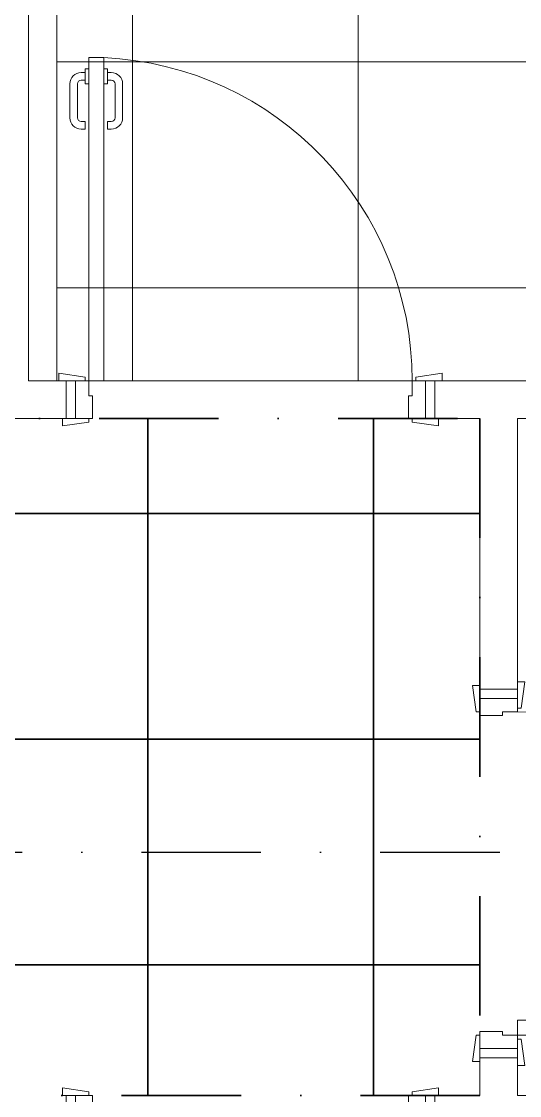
# Model space of a CAD drawing. Header units: inches. Extents: x -246178 to 57169, y -29325 to 19878.
# Drawn here: x 45264 to 46588, y -8747 to -5892 of the extents above; entities that cross this region are included whole.
import ezdxf

# ---------------------------------------------------------------- set-up
doc = ezdxf.new("R2010")
doc.units = ezdxf.units.IN
doc.header["$LTSCALE"] = 25
doc.header["$MEASUREMENT"] = 0
doc.linetypes.add('DASHDOT', pattern=[25.4, 12.7, -6.35, 0, -6.35])
doc.layers.get('0').update_dxf_attribs({"color": 8})
for name, color, linetype, lineweight in [('00-Ground Floor$0$Frame', 252, 'Continuous', 9), ('00-Ground Floor$0$Walls', 251, 'Continuous', 5), ('00-Ground Floor$0$Wooden Joinery', 251, 'Continuous', 5), ('E-LITE-CLNG-CNDT', 6, 'DASHDOT', 35), ('F-ALRM-CLNG-CNDT', 51, 'DASHDOT', 25)]:
    doc.layers.add(name, color=color, linetype=linetype, lineweight=lineweight)

# ---------------------------------------------------------------- blocks, each defined once
blk = doc.blocks.new('00-Ground Floor$0$A$C72370EFE')
at = {"layer": '00-Ground Floor$0$Wooden Joinery'}
for p, q in [((-0.01, -0.04), (-0.02, -0.04)), ((-0.01, -0.03), (-0.01, -0.07)), ((0, -0.03), (-0.01, -0.03)), ((0.04, -0.03), (0.05, -0.03)), ((0.05, -0.03), (0.05, -0.07)), ((0.05, -0.04), (0.06, -0.04)), ((-0.05, -0.07), (-0.05, -0.16)), ((-0.03, -0.07), (-0.03, -0.16)), ((-0.01, -0.06), (-0.02, -0.06)), ((0, -0.07), (-0.01, -0.07)), ((0.04, -0.07), (0.05, -0.07)), ((0.05, -0.06), (0.06, -0.06)), ((0.07, -0.07), (0.07, -0.16)), ((0.09, -0.07), (0.09, -0.16)), ((-0.01, -0.17), (-0.02, -0.17)), ((-0.01, -0.17), (-0.01, -0.19)), ((0.05, -0.17), (0.06, -0.17)), ((0.05, -0.17), (0.05, -0.19)), ((-0.01, -0.19), (-0.02, -0.19)), ((0.05, -0.19), (0.06, -0.19))]:
    blk.add_line(p, q, dxfattribs=at)
for centre, radius, start, end in [((-0.02, -0.07), 0.03, 90, 180), ((0.06, -0.07), 0.03, 0, 90), ((-0.02, -0.07), 0.01, 90, 180), ((0.06, -0.07), 0.01, 0, 90), ((-0.02, -0.16), 0.03, 180, 270), ((-0.02, -0.16), 0.01, 180, 270), ((0.06, -0.16), 0.01, 270, 0), ((0.06, -0.16), 0.03, 270, 0)]:
    blk.add_arc(centre, radius, start, end, dxfattribs=at)
blk = doc.blocks.new('00-Ground Floor$0$A$C5DAD61B4')
at = {"layer": '00-Ground Floor$0$Wooden Joinery'}
for points in [[(80, 959.1), (80, 969.1), (10, 979.1), (10, 959.1)], [(940, 959.1), (940, 969.1), (1010, 979.1), (1010, 959.1)], [(70, 859.1), (70, 849.1), (0, 839.1), (0, 859.1)], [(120, 859.1), (120, 0), (80, 0), (80, 859.1)], [(950, 859.1), (950, 849.1), (1020, 839.1), (1020, 859.1)]]:
    blk.add_lwpolyline(points, close=True, dxfattribs=at)
for points in [[(45, 859.1), (45, 959.1), (20, 959.1), (20, 859.1), (45, 859.1)], [(45, 859.1), (80, 859.1), (80, 899.1), (90, 899.1), (90, 959.1), (45, 959.1), (45, 859.1)], [(975, 859.1), (940, 859.1), (940, 899.1), (930, 899.1), (930, 959.1), (975, 959.1), (975, 859.1)], [(975, 859.1), (975, 959.1), (1000, 959.1), (1000, 859.1), (975, 859.1)]]:
    blk.add_lwpolyline(points, dxfattribs=at)
blk.add_arc((80, 859.1), 860, 272.666, 0, dxfattribs=at)
at = {"layer": '00-Ground Floor$0$Wooden Joinery', "xscale": 999.9999999998854, "yscale": 999.9999999998854, "zscale": 999.9999999998854, "rotation": 180}
blk.add_blockref('00-Ground Floor$0$A$C72370EFE', (120, 0), dxfattribs=at)
blk = doc.blocks.new('00-Ground Floor$0$A$C33F05DA9')
at = {"color": 254}
for p, q in [((41799, -6847.4, 0), (41799, -2847.4, 0)), ((45182.9, -6847.4, 0), (41799, -6847.4, 0))]:
    blk.add_line(p, q, dxfattribs=at)
at = {"color": 254, "linetype": 'Continuous'}
for p, q in [((42000, -6847.4), (42000, -2847.4)), ((42600, -6847.4), (42600, -2847.4)), ((41799, -6000), (45182.9, -6000)), ((41799, -6600), (45182.9, -6600))]:
    blk.add_line(p, q, dxfattribs=at)
blk = doc.blocks.new('00-Ground Floor$0$A$Ce9e1c4c3')
at = {"color": 254}
for p, q in [((-62150.5, -6947.4, 0), (-53517.1, -6947.4, 0)), ((-53517.1, -6947.4, 0), (-53517.1, -8747.4, 0)), ((-53517.1, -8747.4, 0), (-59102.9, -8747.4, 0))]:
    blk.add_line(p, q, dxfattribs=at)
at = {"color": 254, "linetype": 'Continuous'}
for p, q in [((-54400, -8747.4), (-54400, -6947.4)), ((-53800, -8747.4), (-53800, -6947.4)), ((-63950.5, -7200), (-53517.1, -7200)), ((-63950.5, -7800), (-53517.1, -7800)), ((-63950.5, -8400), (-53517.1, -8400))]:
    blk.add_line(p, q, dxfattribs=at)
at = {"layer": '00-Ground Floor$0$Frame', "color": 254}
blk.add_blockref('00-Ground Floor$0$A$C33F05DA9', (-96440.6, 0), dxfattribs=at)
blk = doc.blocks.new('00-Ground Floor')
at = {"layer": '00-Ground Floor$0$Walls'}
for p, q in [((45282.9, -2847.4, 0), (45282.9, -6847.4, 0)), ((45382.9, -6847.4, 0), (45282.9, -6847.4, 0)), ((45382.9, -6847.4, 0), (45382.9, -6947.4, 0)), ((48817.9, -6847.4, 0), (46362.9, -6847.4, 0)), ((46362.9, -6847.4, 0), (46362.9, -6947.4, 0)), ((45382.9, -6947.4, 0), (44757.5, -6947.4, 0)), ((46482.9, -6947.4, 0), (46362.9, -6947.4, 0)), ((46482.9, -6947.4, 0), (46482.9, -7667.4, 0)), ((48817.9, -6947.4, 0), (46582.9, -6947.4, 0)), ((46582.9, -6947.4, 0), (46582.9, -7667.4, 0)), ((46482.9, -7667.4, 0), (46582.9, -7667.4, 0)), ((46582.9, -8647.4, 0), (46482.9, -8647.4, 0)), ((46482.9, -8647.4, 0), (46482.9, -8747.4, 0)), ((46582.9, -8647.4, 0), (46582.9, -8747.4, 0)), ((48817.9, -8747.4, 0), (46582.9, -8747.4, 0))]:
    blk.add_line(p, q, dxfattribs=at)
at = {"color": 254}
blk.add_blockref('00-Ground Floor$0$A$Ce9e1c4c3', (100000, 0), dxfattribs=at)
at = {"layer": '00-Ground Floor$0$Wooden Joinery', "xscale": -1, "rotation": 180}
blk.add_blockref('00-Ground Floor$0$A$C5DAD61B4', (45362.9, -5988.4, 0), dxfattribs=at)
at = {"layer": '00-Ground Floor$0$Wooden Joinery', "rotation": 89.99999999999999}
blk.add_blockref('00-Ground Floor$0$A$C5DAD61B4', (47442, -8667.4, 0), dxfattribs=at)
at = {"layer": '00-Ground Floor$0$Wooden Joinery'}
blk.add_blockref('00-Ground Floor$0$A$C5DAD61B4', (45362.9, -9706.5, 0), dxfattribs=at)

msp = doc.modelspace()

# ---------------------------------------------------------------- linework, layer by layer
at = {"layer": 'F-ALRM-CLNG-CNDT'}
msp.add_lwpolyline([(44312.8, -8100.7), (47025.7, -8100.7, -0.414214), (47100.7, -8175.7), (47100.7, -10888.6)], format="xyb", dxfattribs=at)

# ---------------------------------------------------------------- block references
at = {"layer": 'E-LITE-CLNG-CNDT'}
msp.add_blockref('00-Ground Floor', (0, 0), dxfattribs=at)

doc.saveas('drawing.dxf')
